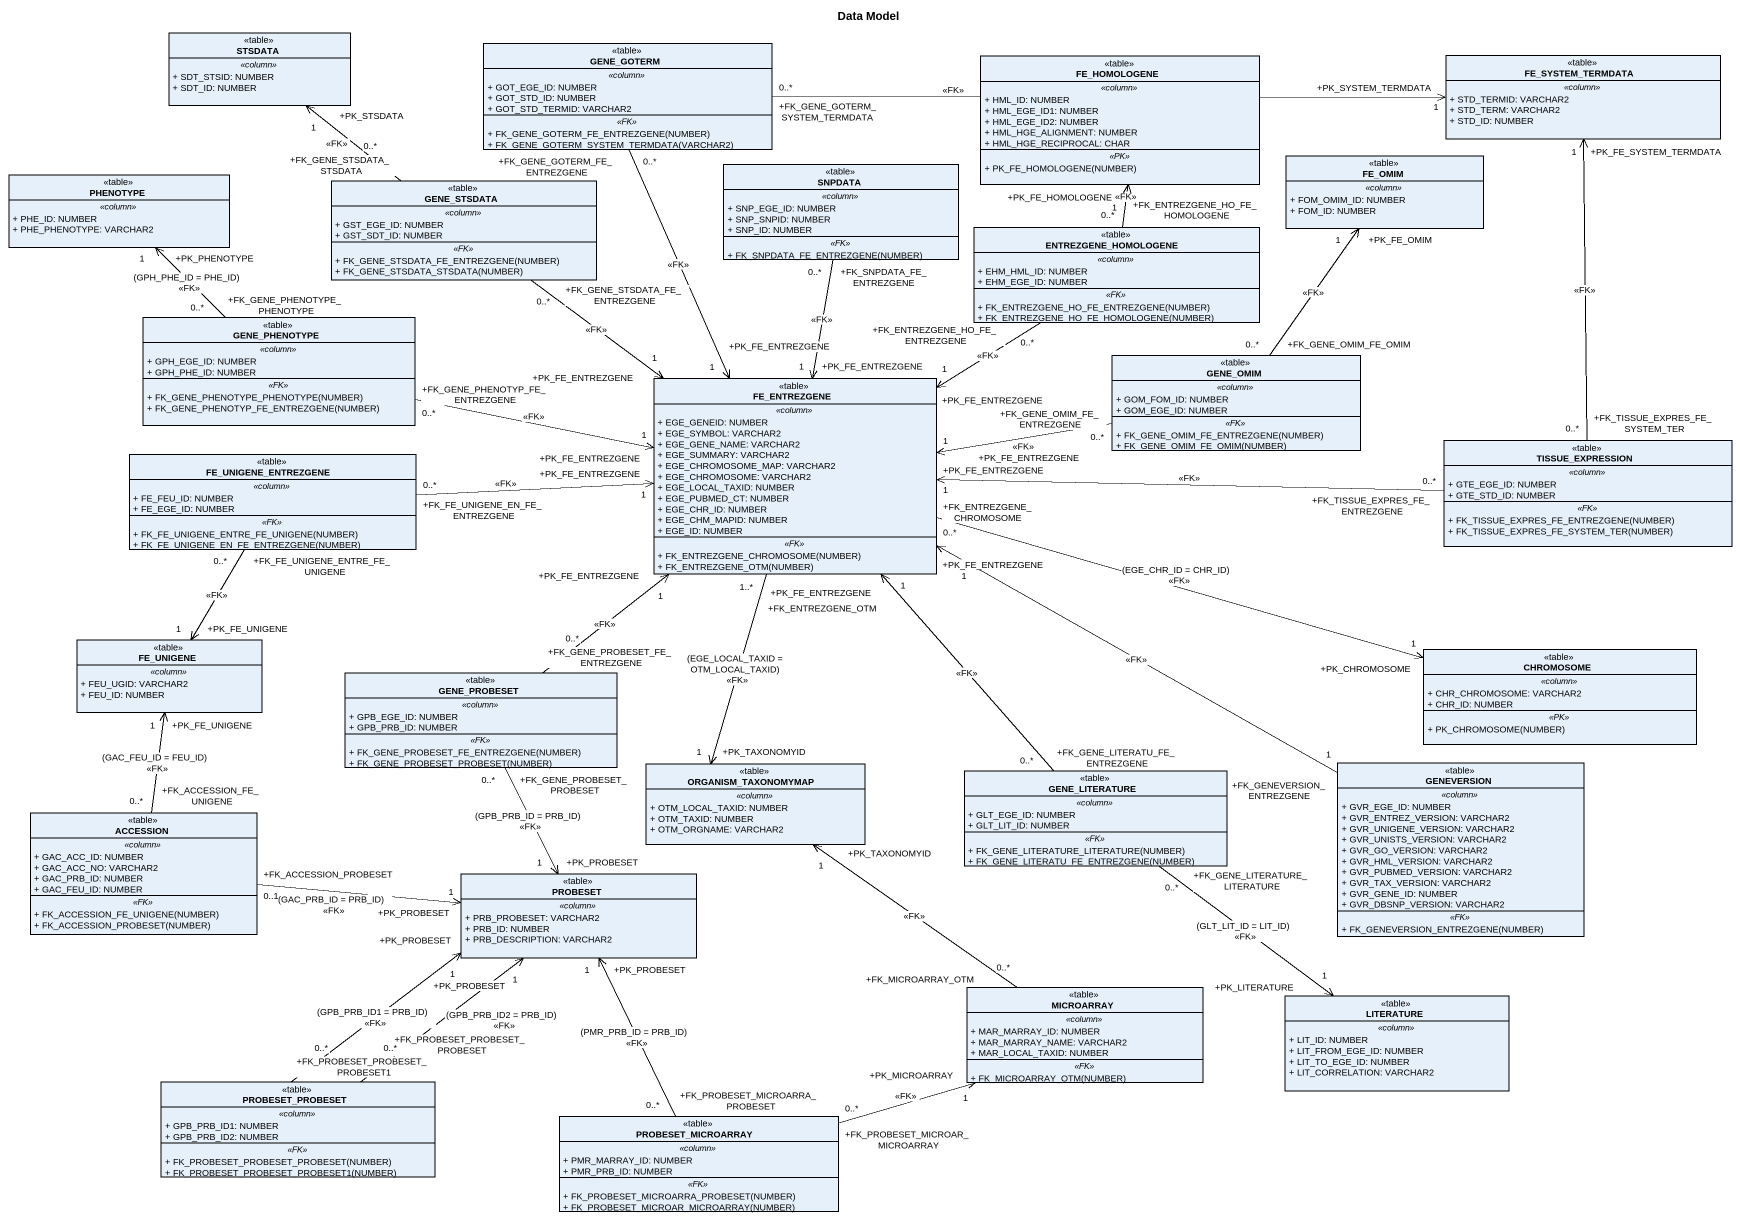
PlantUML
@startuml
title Data Model
hide circle
hide empty members
skinparam classAttributeIconSize 0
class STSDATA <<table>> {
  .. <<column>> ..
  + SDT_STSID: NUMBER
  + SDT_ID: NUMBER
}
class GENE_GOTERM <<table>> {
  .. <<column>> ..
  + GOT_EGE_ID: NUMBER
  + GOT_STD_ID: NUMBER
  + GOT_STD_TERMID: VARCHAR2
  .. <<FK>> ..
  + FK_GENE_GOTERM_FE_ENTREZGENE(NUMBER)
  + FK_GENE_GOTERM_SYSTEM_TERMDATA(VARCHAR2)
}
class FE_HOMOLOGENE <<table>> {
  .. <<column>> ..
  + HML_ID: NUMBER
  + HML_EGE_ID1: NUMBER
  + HML_EGE_ID2: NUMBER
  + HML_HGE_ALIGNMENT: NUMBER
  + HML_HGE_RECIPROCAL: CHAR
  .. <<PK>> ..
  + PK_FE_HOMOLOGENE(NUMBER)
}
class FE_SYSTEM_TERMDATA <<table>> {
  .. <<column>> ..
  + STD_TERMID: VARCHAR2
  + STD_TERM: VARCHAR2
  + STD_ID: NUMBER
}
class FE_OMIM <<table>> {
  .. <<column>> ..
  + FOM_OMIM_ID: NUMBER
  + FOM_ID: NUMBER
}
class PHENOTYPE <<table>> {
  .. <<column>> ..
  + PHE_ID: NUMBER
  + PHE_PHENOTYPE: VARCHAR2
}
class GENE_STSDATA <<table>> {
  .. <<column>> ..
  + GST_EGE_ID: NUMBER
  + GST_SDT_ID: NUMBER
  .. <<FK>> ..
  + FK_GENE_STSDATA_FE_ENTREZGENE(NUMBER)
  + FK_GENE_STSDATA_STSDATA(NUMBER)
}
class SNPDATA <<table>> {
  .. <<column>> ..
  + SNP_EGE_ID: NUMBER
  + SNP_SNPID: NUMBER
  + SNP_ID: NUMBER
  .. <<FK>> ..
  + FK_SNPDATA_FE_ENTREZGENE(NUMBER)
}
class ENTREZGENE_HOMOLOGENE <<table>> {
  .. <<column>> ..
  + EHM_HML_ID: NUMBER
  + EHM_EGE_ID: NUMBER
  .. <<FK>> ..
  + FK_ENTREZGENE_HO_FE_ENTREZGENE(NUMBER)
  + FK_ENTREZGENE_HO_FE_HOMOLOGENE(NUMBER)
}
class GENE_PHENOTYPE <<table>> {
  .. <<column>> ..
  + GPH_EGE_ID: NUMBER
  + GPH_PHE_ID: NUMBER
  .. <<FK>> ..
  + FK_GENE_PHENOTYPE_PHENOTYPE(NUMBER)
  + FK_GENE_PHENOTYP_FE_ENTREZGENE(NUMBER)
}
class FE_ENTREZGENE <<table>> {
  .. <<column>> ..
  + EGE_GENEID: NUMBER
  + EGE_SYMBOL: VARCHAR2
  + EGE_GENE_NAME: VARCHAR2
  + EGE_SUMMARY: VARCHAR2
  + EGE_CHROMOSOME_MAP: VARCHAR2
  + EGE_CHROMOSOME: VARCHAR2
  + EGE_LOCAL_TAXID: NUMBER
  + EGE_PUBMED_CT: NUMBER
  + EGE_CHR_ID: NUMBER
  + EGE_CHM_MAPID: NUMBER
  + EGE_ID: NUMBER
  .. <<FK>> ..
  + FK_ENTREZGENE_CHROMOSOME(NUMBER)
  + FK_ENTREZGENE_OTM(NUMBER)
}
class GENE_OMIM <<table>> {
  .. <<column>> ..
  + GOM_FOM_ID: NUMBER
  + GOM_EGE_ID: NUMBER
  .. <<FK>> ..
  + FK_GENE_OMIM_FE_ENTREZGENE(NUMBER)
  + FK_GENE_OMIM_FE_OMIM(NUMBER)
}
class FE_UNIGENE_ENTREZGENE <<table>> {
  .. <<column>> ..
  + FE_FEU_ID: NUMBER
  + FE_EGE_ID: NUMBER
  .. <<FK>> ..
  + FK_FE_UNIGENE_ENTRE_FE_UNIGENE(NUMBER)
  + FK_FE_UNIGENE_EN_FE_ENTREZGENE(NUMBER)
}
class TISSUE_EXPRESSION <<table>> {
  .. <<column>> ..
  + GTE_EGE_ID: NUMBER
  + GTE_STD_ID: NUMBER
  .. <<FK>> ..
  + FK_TISSUE_EXPRES_FE_ENTREZGENE(NUMBER)
  + FK_TISSUE_EXPRES_FE_SYSTEM_TER(NUMBER)
}
class FE_UNIGENE <<table>> {
  .. <<column>> ..
  + FEU_UGID: VARCHAR2
  + FEU_ID: NUMBER
}
class CHROMOSOME <<table>> {
  .. <<column>> ..
  + CHR_CHROMOSOME: VARCHAR2
  + CHR_ID: NUMBER
  .. <<PK>> ..
  + PK_CHROMOSOME(NUMBER)
}
class GENE_PROBESET <<table>> {
  .. <<column>> ..
  + GPB_EGE_ID: NUMBER
  + GPB_PRB_ID: NUMBER
  .. <<FK>> ..
  + FK_GENE_PROBESET_FE_ENTREZGENE(NUMBER)
  + FK_GENE_PROBESET_PROBESET(NUMBER)
}
class ORGANISM_TAXONOMYMAP <<table>> {
  .. <<column>> ..
  + OTM_LOCAL_TAXID: NUMBER
  + OTM_TAXID: NUMBER
  + OTM_ORGNAME: VARCHAR2
}
class GENE_LITERATURE <<table>> {
  .. <<column>> ..
  + GLT_EGE_ID: NUMBER
  + GLT_LIT_ID: NUMBER
  .. <<FK>> ..
  + FK_GENE_LITERATURE_LITERATURE(NUMBER)
  + FK_GENE_LITERATU_FE_ENTREZGENE(NUMBER)
}
class GENEVERSION <<table>> {
  .. <<column>> ..
  + GVR_EGE_ID: NUMBER
  + GVR_ENTREZ_VERSION: VARCHAR2
  + GVR_UNIGENE_VERSION: VARCHAR2
  + GVR_UNISTS_VERSION: VARCHAR2
  + GVR_GO_VERSION: VARCHAR2
  + GVR_HML_VERSION: VARCHAR2
  + GVR_PUBMED_VERSION: VARCHAR2
  + GVR_TAX_VERSION: VARCHAR2
  + GVR_GENE_ID: NUMBER
  + GVR_DBSNP_VERSION: VARCHAR2
  .. <<FK>> ..
  + FK_GENEVERSION_ENTREZGENE(NUMBER)
}
class ACCESSION <<table>> {
  .. <<column>> ..
  + GAC_ACC_ID: NUMBER
  + GAC_ACC_NO: VARCHAR2
  + GAC_PRB_ID: NUMBER
  + GAC_FEU_ID: NUMBER
  .. <<FK>> ..
  + FK_ACCESSION_FE_UNIGENE(NUMBER)
  + FK_ACCESSION_PROBESET(NUMBER)
}
class PROBESET <<table>> {
  .. <<column>> ..
  + PRB_PROBESET: VARCHAR2
  + PRB_ID: NUMBER
  + PRB_DESCRIPTION: VARCHAR2
}
class MICROARRAY <<table>> {
  .. <<column>> ..
  + MAR_MARRAY_ID: NUMBER
  + MAR_MARRAY_NAME: VARCHAR2
  + MAR_LOCAL_TAXID: NUMBER
  .. <<FK>> ..
  + FK_MICROARRAY_OTM(NUMBER)
}
class LITERATURE <<table>> {
  .. <<column>> ..
  + LIT_ID: NUMBER
  + LIT_FROM_EGE_ID: NUMBER
  + LIT_TO_EGE_ID: NUMBER
  + LIT_CORRELATION: VARCHAR2
}
class PROBESET_PROBESET <<table>> {
  .. <<column>> ..
  + GPB_PRB_ID1: NUMBER
  + GPB_PRB_ID2: NUMBER
  .. <<FK>> ..
  + FK_PROBESET_PROBESET_PROBESET(NUMBER)
  + FK_PROBESET_PROBESET_PROBESET1(NUMBER)
}
class PROBESET_MICROARRAY <<table>> {
  .. <<column>> ..
  + PMR_MARRAY_ID: NUMBER
  + PMR_PRB_ID: NUMBER
  .. <<FK>> ..
  + FK_PROBESET_MICROARRA_PROBESET(NUMBER)
  + FK_PROBESET_MICROAR_MICROARRAY(NUMBER)
}
GENE_GOTERM "+FK_GENE_GOTERM_SYSTEM_TERMDATA\n0..*" -right-> "+PK_SYSTEM_TERMDATA\n1" FE_SYSTEM_TERMDATA : <<FK>>
GENE_GOTERM "+FK_GENE_GOTERM_FE_ENTREZGENE\n0..*" --> "+PK_FE_ENTREZGENE\n1" FE_ENTREZGENE : <<FK>>
GENE_STSDATA "+FK_GENE_STSDATA_STSDATA\n0..*" -up-> "+PK_STSDATA\n1" STSDATA : <<FK>>
GENE_STSDATA "+FK_GENE_STSDATA_FE_ENTREZGENE\n0..*" --> "+PK_FE_ENTREZGENE\n1" FE_ENTREZGENE : <<FK>>
SNPDATA "+FK_SNPDATA_FE_ENTREZGENE\n0..*" --> "+PK_FE_ENTREZGENE\n1" FE_ENTREZGENE : <<FK>>
ENTREZGENE_HOMOLOGENE "+FK_ENTREZGENE_HO_FE_HOMOLOGENE\n0..*" -up-> "+PK_FE_HOMOLOGENE\n1" FE_HOMOLOGENE : <<FK>>
ENTREZGENE_HOMOLOGENE "+FK_ENTREZGENE_HO_FE_ENTREZGENE\n0..*" --> "+PK_FE_ENTREZGENE\n1" FE_ENTREZGENE : <<FK>>
GENE_PHENOTYPE "+FK_GENE_PHENOTYPE_PHENOTYPE\n0..*" -up-> "+PK_PHENOTYPE\n1" PHENOTYPE : (GPH_PHE_ID = PHE_ID)\n<<FK>>
GENE_PHENOTYPE "+FK_GENE_PHENOTYP_FE_ENTREZGENE\n0..*" -right-> "+PK_FE_ENTREZGENE\n1" FE_ENTREZGENE : <<FK>>
FE_ENTREZGENE "+FK_ENTREZGENE_CHROMOSOME\n0..*" -right-> "+PK_CHROMOSOME\n1" CHROMOSOME : (EGE_CHR_ID = CHR_ID)\n<<FK>>
FE_ENTREZGENE "+FK_ENTREZGENE_OTM\n1..*" --> "+PK_TAXONOMYID\n1" ORGANISM_TAXONOMYMAP : (EGE_LOCAL_TAXID = OTM_LOCAL_TAXID)\n<<FK>>
GENE_OMIM "+FK_GENE_OMIM_FE_OMIM\n0..*" -up-> "+PK_FE_OMIM\n1" FE_OMIM : <<FK>>
GENE_OMIM "+FK_GENE_OMIM_FE_ENTREZGENE\n0..*" -left-> "+PK_FE_ENTREZGENE\n1" FE_ENTREZGENE : <<FK>>
FE_UNIGENE_ENTREZGENE "+FK_FE_UNIGENE_EN_FE_ENTREZGENE\n0..*" -right-> "+PK_FE_ENTREZGENE\n1" FE_ENTREZGENE : <<FK>>
FE_UNIGENE_ENTREZGENE "+FK_FE_UNIGENE_ENTRE_FE_UNIGENE\n0..*" --> "+PK_FE_UNIGENE\n1" FE_UNIGENE : <<FK>>
TISSUE_EXPRESSION "+FK_TISSUE_EXPRES_FE_SYSTEM_TER\n0..*" -up-> "+PK_FE_SYSTEM_TERMDATA\n1" FE_SYSTEM_TERMDATA : <<FK>>
TISSUE_EXPRESSION "+FK_TISSUE_EXPRES_FE_ENTREZGENE\n0..*" -left-> "+PK_FE_ENTREZGENE\n1" FE_ENTREZGENE : <<FK>>
GENE_PROBESET "+FK_GENE_PROBESET_FE_ENTREZGENE\n0..*" -up-> "+PK_FE_ENTREZGENE\n1" FE_ENTREZGENE : <<FK>>
GENE_PROBESET "+FK_GENE_PROBESET_PROBESET\n0..*" --> "+PK_PROBESET\n1" PROBESET : (GPB_PRB_ID = PRB_ID)\n<<FK>>
GENE_LITERATURE "+FK_GENE_LITERATU_FE_ENTREZGENE\n0..*" -up-> "+PK_FE_ENTREZGENE\n1" FE_ENTREZGENE : <<FK>>
GENE_LITERATURE "+FK_GENE_LITERATURE_LITERATURE\n0..*" --> "+PK_LITERATURE\n1" LITERATURE : (GLT_LIT_ID = LIT_ID)\n<<FK>>
GENEVERSION "+FK_GENEVERSION_ENTREZGENE\n1" -left-> "+PK_FE_ENTREZGENE\n1" FE_ENTREZGENE : <<FK>>
ACCESSION "+FK_ACCESSION_FE_UNIGENE\n0..*" -up-> "+PK_FE_UNIGENE\n1" FE_UNIGENE : (GAC_FEU_ID = FEU_ID)\n<<FK>>
ACCESSION "+FK_ACCESSION_PROBESET\n0..1" -right-> "+PK_PROBESET\n1" PROBESET : (GAC_PRB_ID = PRB_ID)\n<<FK>>
MICROARRAY "+FK_MICROARRAY_OTM\n0..*" -up-> "+PK_TAXONOMYID\n1" ORGANISM_TAXONOMYMAP : <<FK>>
PROBESET_PROBESET "+FK_PROBESET_PROBESET_PROBESET1\n0..*" -up-> "+PK_PROBESET\n1" PROBESET : (GPB_PRB_ID1 = PRB_ID)\n<<FK>>
PROBESET_PROBESET "+FK_PROBESET_PROBESET_PROBESET\n0..*" -up-> "+PK_PROBESET\n1" PROBESET : (GPB_PRB_ID2 = PRB_ID)\n<<FK>>
PROBESET_MICROARRAY "+FK_PROBESET_MICROARRA_PROBESET\n0..*" -up-> "+PK_PROBESET\n1" PROBESET : (PMR_PRB_ID = PRB_ID)\n<<FK>>
PROBESET_MICROARRAY "+FK_PROBESET_MICROAR_MICROARRAY\n0..*" -right-> "+PK_MICROARRAY\n1" MICROARRAY : <<FK>>
@enduml
